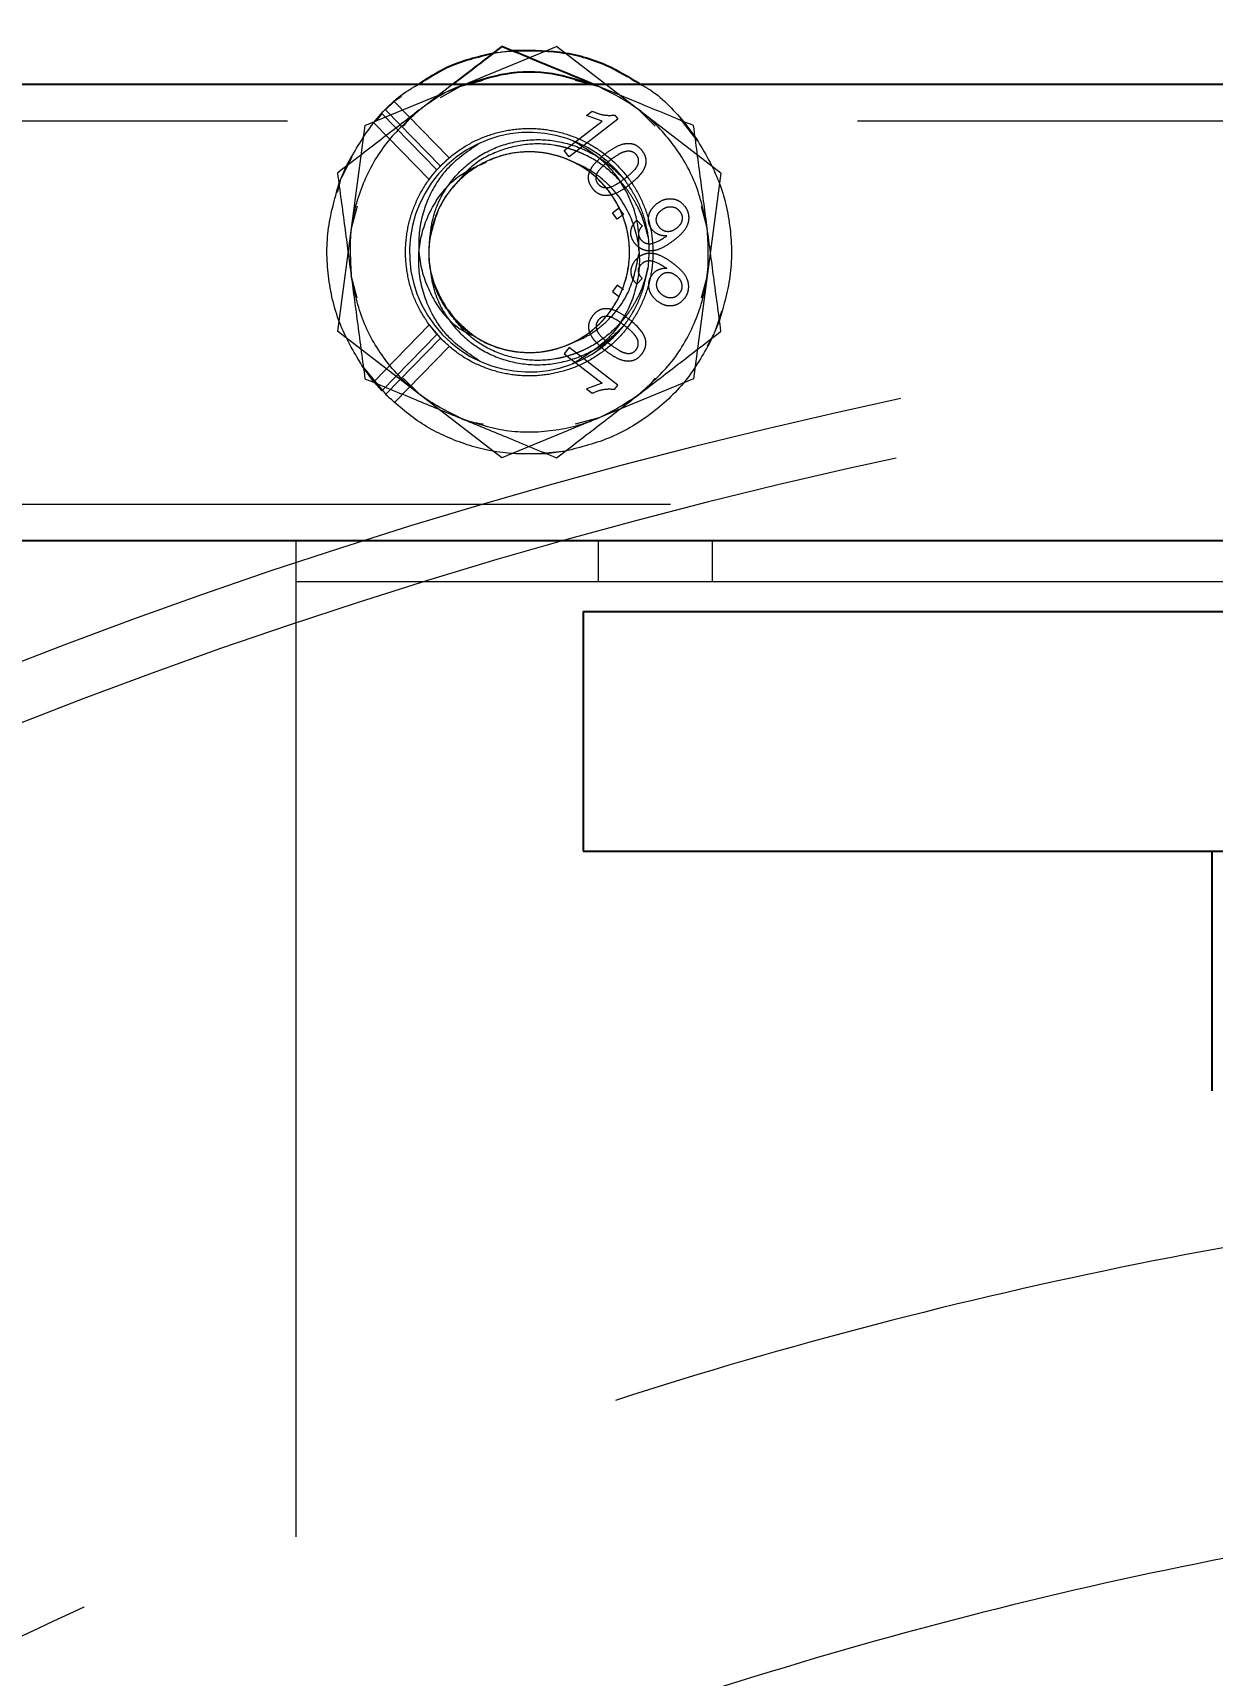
# Model space of a CAD drawing. Header units: millimetres. Extents: x 1293 to 41893, y 1011 to 26911.
# Drawn here: x 11359.4 to 11425.1, y 6997 to 7088.4 of the extents above; entities that cross this region are included whole.
import ezdxf

# ---------------------------------------------------------------- set-up
doc = ezdxf.new("R2010")
doc.units = ezdxf.units.MM
doc.header["$LTSCALE"] = 50
doc.linetypes.add('HIDDEN', pattern=[1.905, 1.27, -0.635])
doc.layers.add('CAPA_1', color=7, linetype='Continuous')
doc.layers.add('MAQUINAS', color=11, linetype='Continuous')
doc.styles.add('SLDTEXTSTYLE0', font='TXT', dxfattribs={"width": 0.75})
doc.dimstyles.new('SLDDIMSTYLE0', dxfattribs={"dimtxt": 100, "dimasz": 100, "dimexe": 0, "dimexo": 0.0625, "dimgap": 25, "dimtad": 2, "dimdec": 0, "dimlfac": 1.5, "dimrnd": 1e-09, "dimzin": 12, "dimdsep": 46, "dimtxsty": 'SLDTEXTSTYLE0', "dimsah": 1, "dimcen": 0.09, "dimadec": 0, "dimazin": 3, "dimtfac": 1, "dimtdec": 0, "dimtofl": 0, "dimtmove": 0, "dimatfit": 3, "dimfxl": 1, "dimfrac": 2, "dimtolj": 1, "dimtzin": 12, "dimarcsym": 0})

# ---------------------------------------------------------------- blocks, each defined once
blk = doc.blocks.new('_D_15')
at = {"layer": 'CAPA_1', "transparency": 16777216}
for p, q in [((6530.125, 8742.377), (6530.125, 9415.646)), ((16745.162, 6492.001), (16745.162, 9415.646)), ((6530.125, 9365.646), (16745.162, 9365.646))]:
    blk.add_line(p, q, dxfattribs=at)
for points in [[(6530.125, 9365.646), (6630.125, 9350.262), (6630.125, 9381.031)], [(16745.162, 9365.646), (16645.162, 9381.031), (16645.162, 9350.262)]]:
    blk.add_solid(points, dxfattribs=at)
at = {"layer": 'CAPA_1', "transparency": 16777216, "insert": (11452.921, 9494.553), "char_height": 100, "attachment_point": 1, "style": 'SLDTEXTSTYLE0'}
blk.add_mtext('15323', dxfattribs=at)

msp = doc.modelspace()

# ---------------------------------------------------------------- linework, layer by layer
at = {"color": 7, "linetype": 'Continuous', "lineweight": 25}
for p, q in [((10357.5921497, 7085.5262403), (13080.519483, 7085.5262403)), ((10380.9601497, 7060.1262403), (13055.031483, 7060.1262403))]:
    msp.add_line(p, q, dxfattribs=at)
at = {"color": 1, "linetype": 'HIDDEN', "lineweight": 18}
for p, q in [((10357.5921497, 7083.4942403), (13078.399483, 7083.4942403)), ((10378.9281497, 7062.1582403), (13059.183483, 7062.1582403)), ((11374.082483, 6718.9262403), (11374.082483, 7060.1262403)), ((11390.907483, 7060.1262403), (11390.907483, 7057.8489069)), ((11397.257483, 7057.8489069), (11397.257483, 7060.1262403)), ((11374.082483, 7057.8489069), (11707.4158163, 7057.8489069))]:
    msp.add_line(p, q, dxfattribs=at)
for radius in [316.8416667, 313.6666667]:
    msp.add_arc((11473.6721537, 6758.1188715), radius, 84.783170205, 180, dxfattribs=at)
at = {"layer": 'MAQUINAS', "linetype": 'HIDDEN', "lineweight": 18}
for p, q in [((11377.9100767, 7083.2202773), (11388.5848626, 7087.6228082)), ((11385.0560018, 7087.2537224), (11386.0948628, 7087.3921073)), ((11386.6355943, 7087.3740415), (11385.5128245, 7087.314575)), ((11397.7349592, 7080.5794379), (11388.5848626, 7087.6228082)), ((11385.2911743, 7087.2850493), (11384.5555258, 7087.0998635)), ((11382.8118164, 7085.5262403), (11380.9604357, 7084.101123)), ((11383.2474697, 7085.4215427), (11384.4941222, 7085.7535401)), ((11389.6262244, 7085.7535401), (11390.8862419, 7085.4138537)), ((11390.8728769, 7085.4215427), (11390.4797369, 7085.5262403)), ((11390.8728769, 7085.4215427), (11390.6190176, 7085.5262403)), ((11379.9402317, 7084.8483422), (11379.5464017, 7084.5587791)), ((11383.2474697, 7085.4215427), (11382.1029432, 7084.7630813)), ((11378.8618327, 7083.8905154), (11378.5466577, 7083.4828181)), ((11381.9189397, 7080.7588164), (11378.8618327, 7083.8905154)), ((11379.0576644, 7084.0934968), (11379.5464017, 7084.5587791)), ((11382.1110155, 7080.9656453), (11379.0576644, 7084.0934968)), ((11379.5464017, 7084.5587791), (11382.6035087, 7081.4270801)), ((11390.2462526, 7083.7819405), (11390.5669691, 7084.028815)), ((11391.1283658, 7083.4636933), (11390.2462526, 7083.7819405)), ((11391.8228015, 7083.8008667), (11391.9951952, 7083.5769087)), ((11393.1599109, 7084.101123), (11394.0707553, 7083.187489)), ((11377.9100767, 7083.2202773), (11376.3853874, 7071.774376)), ((11381.4924009, 7080.229818), (11378.413261, 7083.3840875)), ((11389.0138108, 7081.8359953), (11391.1283658, 7083.4636933)), ((11391.9951952, 7083.5769087), (11389.2816069, 7081.4880993)), ((11396.4075125, 7082.400596), (11395.4736515, 7083.6157442)), ((11395.6508911, 7083.4509781), (11396.2901665, 7082.6204906)), ((11376.465284, 7079.9796512), (11376.8648696, 7080.9485237)), ((11377.1767349, 7081.4622403), (11376.6108627, 7080.3326349)), ((11382.1110155, 7080.9656453), (11382.6035087, 7081.4270801)), ((11382.6035087, 7081.4270801), (11382.7159914, 7081.5053336)), ((11384.9248239, 7081.3216555), (11385.0525528, 7081.3876672)), ((11389.2816069, 7081.4880993), (11389.0138108, 7081.8359953)), ((11391.2785553, 7081.3170203), (11391.1266651, 7081.4597177)), ((11376.5351924, 7080.1491578), (11376.3567301, 7079.5061077)), ((11397.7349592, 7080.5794379), (11396.2102699, 7069.1335366)), ((11377.4835401, 7078.7429581), (11377.147732, 7077.4973266)), ((11391.6917715, 7078.3570359), (11392.0396675, 7078.624832)), ((11391.9595676, 7078.00914), (11391.6917715, 7078.3570359)), ((11392.3074635, 7078.276936), (11391.9595676, 7078.00914)), ((11392.0396675, 7078.624832), (11392.3074635, 7078.276936)), ((11396.6368065, 7078.7429581), (11396.9726381, 7077.4819077)), ((11393.0490436, 7077.961319), (11393.3516293, 7077.6402027)), ((11394.6611216, 7077.0388996), (11394.726184, 7077.091579)), ((11377.4835401, 7073.6108558), (11377.1477085, 7074.8719062)), ((11393.0490436, 7074.3924949), (11393.3516293, 7074.7136112)), ((11393.4985957, 7074.5717367), (11393.6619677, 7075.2772777)), ((11394.6611216, 7075.3149143), (11394.726184, 7075.2622349)), ((11396.9726146, 7074.8564872), (11396.6368065, 7073.6108558)), ((11391.9595676, 7074.3446739), (11391.6917715, 7073.996778)), ((11391.6917715, 7073.996778), (11392.0396675, 7073.7289819)), ((11392.3074635, 7074.0768778), (11391.9595676, 7074.3446739)), ((11382.5406989, 7072.961592), (11382.8579938, 7072.5190956)), ((11397.4239436, 7071.8137698), (11397.7752481, 7072.8984468)), ((11381.4924009, 7072.1239959), (11378.413261, 7068.9697264)), ((11382.2139807, 7071.3004024), (11381.4693372, 7072.1630695)), ((11381.4924009, 7072.1239959), (11381.9189397, 7071.5949975)), ((11397.6550627, 7072.3741627), (11397.255477, 7071.4052902)), ((11385.535484, 7064.7310057), (11376.3853874, 7071.774376)), ((11381.9189397, 7071.5949975), (11378.8618327, 7068.4632985)), ((11382.1110155, 7071.3881686), (11379.0576644, 7068.260317)), ((11379.5464017, 7067.7950348), (11382.6035087, 7070.9267338)), ((11390.8818319, 7070.7534227), (11391.3275007, 7071.0717542)), ((11392.0783161, 7071.7881501), (11391.1266651, 7070.8940962)), ((11396.9827488, 7070.9673646), (11397.340751, 7071.6120533)), ((11389.2816069, 7070.8657145), (11389.0138108, 7070.5178186)), ((11389.0138108, 7070.5178186), (11391.1283658, 7068.8901206)), ((11391.9951952, 7068.7769052), (11389.2816069, 7070.8657145)), ((11377.8098475, 7069.7714247), (11379.1175385, 7068.2117789)), ((11378.413261, 7068.9697264), (11377.8301801, 7069.7333233)), ((11380.9604357, 7068.2526908), (11380.0495913, 7069.1663249)), ((11396.2102699, 7069.1335366), (11385.535484, 7064.7310057)), ((11378.8618327, 7068.4632985), (11378.413261, 7068.9697264)), ((11391.1283658, 7068.8901206), (11390.2462526, 7068.5718734)), ((11390.2462526, 7068.5718734), (11390.5669691, 7068.3249989)), ((11391.8228015, 7068.5529472), (11391.9951952, 7068.7769052)), ((11390.8728769, 7066.9322711), (11389.6262244, 7066.6002738)), ((11387.5861555, 7064.9721302), (11389.1281974, 7065.1197214)), ((11389.0643448, 7065.1000915), (11388.0254839, 7064.9617065))]:
    msp.add_line(p, q, dxfattribs=at)
at = {"layer": 'MAQUINAS', "linetype": 'Continuous', "lineweight": 25}
for p, q in [((11390.0601601, 7056.1769069), (11431.7476839, 7056.1769069)), ((11390.0601601, 7056.1769069), (11390.0601601, 7042.8435736)), ((11390.0601601, 7042.8435736), (11431.7476839, 7042.8435736)), ((11425.0601601, 7042.8435736), (11425.0601601, 7029.5102403))]:
    msp.add_line(p, q, dxfattribs=at)
at = {"layer": 'MAQUINAS', "linetype": 'HIDDEN', "lineweight": 18}
msp.add_arc((11387.0601733, 7076.1769069), 6.6666667, 37.587605897, 307.587605897, dxfattribs=at)
at = {"layer": 'MAQUINAS', "linetype": 'Continuous', "lineweight": 25}
for points, knots in [([(11385.535484, 7087.6228082), (11384.7389274, 7087.0096515), (11383.8419804, 7086.3192184), (11382.9155112, 7085.6060602), (11382.8118164, 7085.5262403)], [0, 0, 0, 0, 0.8880753489, 1, 1, 1, 1]), ([(11390.6190176, 7085.5262403), (11389.8593025, 7085.8395645), (11388.1363588, 7086.5501467), (11386.468126, 7087.2381649), (11385.535484, 7087.6228082)], [0, 0, 0, 0, 0.440940139, 1, 1, 1, 1]), ([(11386.0948628, 7087.3921073), (11386.9898659, 7087.4040996), (11388.7798721, 7087.4280842), (11391.2480333, 7086.7574754), (11392.6247113, 7085.9064889), (11393.239856, 7085.5262403)], [0, 0, 0, 0, 0.3561543479, 0.7123086959, 1, 1, 1, 1]), ([(11380.9153695, 7085.5262403), (11381.4301185, 7085.8668424), (11382.69461, 7086.7035385), (11384.1770395, 7087.0489318), (11385.0560018, 7087.2537224)], [0, 0, 0, 0, 0.40707988829, 1, 1, 1, 1]), ([(11390.4797369, 7085.5262403), (11389.7777428, 7085.7494325), (11388.2441529, 7086.2370224), (11385.8590029, 7086.2348652), (11384.3395478, 7085.7472222), (11383.6509864, 7085.5262403)], [0, 0, 0, 0, 0.3158247662, 0.6899568984, 1, 1, 1, 1])]:
    msp.add_open_spline(points, degree=3, knots=knots, dxfattribs=at)
at = {"layer": 'MAQUINAS', "linetype": 'HIDDEN', "lineweight": 18}
for points, knots in [([(11376.8648696, 7080.9485237), (11377.3047097, 7081.7254406), (11378.18439, 7083.2792745), (11379.6482001, 7084.8124545), (11380.6712363, 7085.3887221), (11380.9153695, 7085.5262403)], [0, 0, 0, 0, 0.4322581933, 0.8645163866, 1, 1, 1, 1]), ([(11383.6509864, 7085.5262403), (11383.5059704, 7085.4900674), (11382.5143955, 7085.2427287), (11381.6761173, 7084.6268935), (11380.9604357, 7084.101123)], [0, 0, 0, 0, 0.1462481413, 1, 1, 1, 1]), ([(11393.239856, 7085.5262403), (11393.3915479, 7085.4450515), (11394.3323619, 7084.9415071), (11395.049435, 7084.1308931), (11395.6508911, 7083.4509781)], [0, 0, 0, 0, 0.1612346672, 1, 1, 1, 1]), ([(11396.2102699, 7083.2202773), (11395.2773599, 7083.6050311), (11393.526307, 7084.3272062), (11391.7178436, 7085.0730587), (11390.8728769, 7085.4215427)], [0, 0, 0, 0, 0.5327709195, 1, 1, 1, 1]), ([(11380.9604357, 7084.101123), (11380.2361564, 7083.5436024), (11378.6859974, 7082.3503535), (11377.185049, 7081.1949847), (11376.3853874, 7080.5794379)], [0, 0, 0, 0, 0.4672290805, 1, 1, 1, 1]), ([(11381.0725673, 7084.1702923), (11381.043086, 7084.153691), (11380.6296072, 7083.9208562), (11380.3288782, 7083.5406169), (11380.0495913, 7083.187489)], [0, 0, 0, 0, 0.0713006586, 1, 1, 1, 1]), ([(11390.5669691, 7084.028815), (11390.7678488, 7083.9422677), (11391.1689137, 7083.7694725), (11391.6050906, 7083.790414), (11391.8228015, 7083.8008667)], [0, 0, 0, 0, 0.5008657323, 1, 1, 1, 1]), ([(11396.9726146, 7077.4973266), (11396.8519272, 7078.4033312), (11396.5936228, 7080.3424327), (11396.3435183, 7082.2199765), (11396.2102699, 7083.2202773)], [0, 0, 0, 0, 0.4672290805, 1, 1, 1, 1]), ([(11384.3392991, 7082.2630624), (11383.7009362, 7081.8368141), (11382.6355649, 7081.1254432), (11381.5041168, 7079.4869595), (11380.8706237, 7077.6576487), (11380.877065, 7075.5031284), (11381.6525923, 7073.5096224), (11382.7633689, 7072.0707967), (11383.711067, 7071.640792), (11384.006737, 7071.5066359)], [0, 0, 0, 0, 0.1725440937, 0.2879608935, 0.4454263752, 0.6059003855, 0.7652904456, 0.9267735541, 1, 1, 1, 1]), ([(11381.5241185, 7076.9081117), (11381.5671735, 7077.2997984), (11381.6522264, 7078.0735573), (11382.1639799, 7079.3899002), (11383.1073147, 7080.7060144), (11384.567951, 7081.790807), (11386.2351913, 7082.389157), (11388.0012571, 7082.5068803), (11389.7294784, 7082.1199957), (11391.2314017, 7081.3485733), (11391.9967898, 7080.5875973), (11392.342984, 7080.2433987)], [0, 0, 0, 0, 0.0816770766, 0.1613492895, 0.2910353615, 0.4131480043, 0.5342211749, 0.6547649167, 0.7763458983, 0.8988385446, 1, 1, 1, 1]), ([(11393.6694391, 7077.0498619), (11393.5926135, 7077.3611997), (11393.4389505, 7077.983923), (11393.0748947, 7078.7798993), (11392.6523642, 7079.4803716), (11392.1608571, 7080.1154707), (11391.3753166, 7080.8876053), (11390.5572994, 7081.4211692), (11389.8329379, 7081.7446944), (11389.4297736, 7081.8949451), (11388.9879966, 7082.0250787), (11388.1317054, 7082.2033719), (11386.8382292, 7082.2406008), (11385.2032348, 7081.8083426), (11383.8832648, 7081.0768569), (11383.3125663, 7080.3693736), (11383.1007707, 7080.106815)], [0, 0, 0, 0, 0.0699531627, 0.139917027, 0.1901923282, 0.2485506831, 0.3148790005, 0.4302457242, 0.4592125654, 0.4882047907, 0.5242043668, 0.5597296062, 0.6792716687, 0.802424175, 0.9266763842, 1, 1, 1, 1]), ([(11393.1640125, 7076.2660609), (11393.1697137, 7076.6863022), (11393.1855113, 7077.8507629), (11392.580443, 7079.5254745), (11391.3368074, 7081.2710169), (11390.1480945, 7081.9835545), (11389.4569881, 7082.3978171)], [0, 0, 0, 0, 0.1655470056, 0.4587197365, 0.6853047724, 1, 1, 1, 1]), ([(11391.2894093, 7081.6485375), (11391.4460742, 7081.7625139), (11391.7590176, 7081.9901856), (11392.2103752, 7082.1966551), (11392.5978945, 7082.2485662), (11392.8880681, 7082.1992668), (11393.1431289, 7082.0574458), (11393.2704512, 7081.9108164), (11393.3341756, 7081.837429)], [0, 0, 0, 0, 0.2504817087, 0.5003455958, 0.6317049057, 0.7502211388, 0.8749866995, 1, 1, 1, 1]), ([(11384.3392991, 7070.0907515), (11383.7009232, 7070.5170192), (11382.6355303, 7071.2284223), (11381.5042164, 7072.8667059), (11380.8700824, 7074.6969728), (11380.8791038, 7076.847644), (11381.6450083, 7078.8555054), (11382.9512672, 7080.4528499), (11384.1453153, 7080.9654892), (11384.6790516, 7081.1946376)], [0, 0, 0, 0, 0.163192842, 0.2723544782, 0.4212859131, 0.5730628255, 0.7238145338, 0.8765458549, 1, 1, 1, 1]), ([(11382.6351841, 7072.7707312), (11382.7993176, 7072.5744897), (11383.2093858, 7072.0842037), (11383.8068163, 7071.6168409), (11384.3536045, 7071.2873912), (11384.7381942, 7071.0908907), (11385.2269782, 7070.8917502), (11385.596024, 7070.7841379), (11385.7984563, 7070.7371797), (11385.7987812, 7070.7371043), (11385.7992641, 7070.7369923), (11385.8001389, 7070.7367896), (11385.8017406, 7070.7364188), (11385.8047272, 7070.7357285), (11385.8104637, 7070.7344068), (11385.821994, 7070.7317665), (11385.8466916, 7070.7261817), (11385.9039274, 7070.7135943), (11386.0803718, 7070.6773596), (11386.6818798, 7070.5812466), (11387.3641684, 7070.5783787), (11388.0264081, 7070.6735507), (11388.4065527, 7070.7517939), (11388.8324006, 7070.8742415), (11389.2086742, 7071.0183283), (11389.4370738, 7071.1231004), (11389.6658282, 7071.2351829), (11389.9565498, 7071.394618), (11390.3559131, 7071.6605646), (11390.7310254, 7071.9597847), (11391.0607096, 7072.2726235), (11391.3818024, 7072.6295658), (11391.7102912, 7073.0647019), (11391.9630042, 7073.4897423), (11392.1029189, 7073.7766365), (11392.2086531, 7074.008212), (11392.3323605, 7074.315891), (11392.472551, 7074.7749503), (11392.5728591, 7075.2443793), (11392.6359687, 7075.7480837), (11392.6517312, 7076.2510531), (11392.6234622, 7076.715974), (11392.5692832, 7077.1137967), (11392.5110182, 7077.3990439), (11392.4685325, 7077.5677738), (11392.4123428, 7077.7787831), (11392.3141494, 7078.0886379), (11392.1407679, 7078.507395), (11391.9587964, 7078.8664312), (11391.7789349, 7079.1687961), (11391.4899725, 7079.5957279), (11391.0306938, 7080.1387948), (11390.3645175, 7080.7059414), (11389.7045113, 7081.1116842), (11389.0893066, 7081.3915471), (11388.5035215, 7081.5833331), (11387.9127591, 7081.7059428), (11387.3118106, 7081.7660718), (11386.274716, 7081.7587078), (11384.7953405, 7081.4040818), (11383.1776499, 7080.3348485), (11381.9659922, 7078.7855162), (11381.67141, 7077.533914), (11381.5241185, 7076.9081117)], [0, 0, 0, 0, 0.0250183493, 0.0625054019, 0.0734573396, 0.0875361759, 0.1047408778, 0.1250701816, 0.1250803606, 0.1250883981, 0.1251028376, 0.1251288994, 0.1251763215, 0.1252638198, 0.1254290467, 0.1257527294, 0.1264220438, 0.1279084112, 0.1314910536, 0.1440579528, 0.1875385457, 0.1974735867, 0.2095663997, 0.2255093098, 0.2408045578, 0.2489692464, 0.2501056215, 0.2657484547, 0.28139119, 0.2970338275, 0.3126763675, 0.3258384212, 0.3440073866, 0.3659743296, 0.3741241338, 0.3752533993, 0.3909020103, 0.4065504224, 0.4221986368, 0.4378466544, 0.4561989423, 0.4713844339, 0.4834019831, 0.4954853168, 0.4998684364, 0.5004379051, 0.516867392, 0.5316457011, 0.5447725296, 0.5562476091, 0.566070705, 0.5952358208, 0.6255591057, 0.6513477974, 0.6708426556, 0.6916214994, 0.7115649535, 0.7298045647, 0.7506541572, 0.8129902501, 0.8753265879, 0.937663171, 1, 1, 1, 1]), ([(11389.3392326, 7081.2747939), (11389.6922524, 7081.1266696), (11390.398274, 7080.8304285), (11391.6106427, 7079.9038542), (11392.7247656, 7078.3882355), (11393.2317497, 7076.4860901), (11393.1723956, 7074.5538148), (11392.5878884, 7072.8285606), (11391.3343706, 7071.0827246), (11390.1471986, 7070.3702328), (11389.4569881, 7069.9559968)], [0, 0, 0, 0, 0.079497361, 0.158990701, 0.3151348709, 0.4619446365, 0.5603215006, 0.7147960453, 0.8341851173, 1, 1, 1, 1]), ([(11390.3807122, 7080.5292055), (11390.4253178, 7080.6431323), (11390.5145939, 7080.8711521), (11390.8198946, 7081.2583351), (11391.1016114, 7081.4924632), (11391.2894093, 7081.6485375)], [0, 0, 0, 0, 0.249753552, 0.499871473, 1, 1, 1, 1]), ([(11390.898904, 7079.9628565), (11390.8619333, 7080.0226013), (11390.7879715, 7080.1421239), (11390.7807377, 7080.3565989), (11390.8285737, 7080.5617749), (11391.0647182, 7080.9114773), (11391.3389484, 7081.1281622), (11391.5582925, 7081.3014784)], [0, 0, 0, 0, 0.1246963828, 0.2494616582, 0.3744323466, 0.4996371137, 1, 1, 1, 1]), ([(11391.5582925, 7081.3014784), (11391.7110317, 7081.4126885), (11391.9401272, 7081.5794939), (11392.2758082, 7081.7603706), (11392.4616142, 7081.7988445), (11392.5543949, 7081.8180562)], [0, 0, 0, 0, 0.50037231189, 0.75051514073, 1, 1, 1, 1]), ([(11393.0181402, 7081.6002177), (11393.0556497, 7081.5406584), (11393.1306669, 7081.4215426), (11393.141939, 7081.2062647), (11393.0903527, 7081.0013955), (11392.8580511, 7080.648679), (11392.5822723, 7080.431505), (11392.3616807, 7080.2577906)], [0, 0, 0, 0, 0.1247447425, 0.2494837578, 0.3744708184, 0.4996480989, 1, 1, 1, 1]), ([(11392.5543949, 7081.8180562), (11392.5988917, 7081.8164463), (11392.6878566, 7081.8132276), (11392.815871, 7081.7718283), (11392.9309156, 7081.701425), (11392.9890618, 7081.6339575), (11393.0181402, 7081.6002177)], [0, 0, 0, 0, 0.2501584562, 0.5001555724, 0.7500324303, 1, 1, 1, 1]), ([(11393.3341756, 7081.837429), (11393.3883833, 7081.7567672), (11393.4967544, 7081.5955097), (11393.5705642, 7081.3088636), (11393.5468508, 7081.0141647), (11393.2993204, 7080.4824365), (11392.9263968, 7080.1637353), (11392.6283896, 7079.9090578)], [0, 0, 0, 0, 0.12537334802, 0.25064373861, 0.37569751501, 0.50111317472, 1, 1, 1, 1]), ([(11376.3853874, 7080.5794379), (11376.5186358, 7079.5791371), (11376.7687402, 7077.7015933), (11377.0270447, 7075.7624918), (11377.147732, 7074.8564872)], [0, 0, 0, 0, 0.5327709195, 1, 1, 1, 1]), ([(11390.5857977, 7079.7218401), (11390.5068158, 7079.8438028), (11390.3881917, 7080.0269805), (11390.3567757, 7080.2795923), (11390.3606237, 7080.4232119), (11390.3740161, 7080.4938747), (11390.3807122, 7080.5292055)], [0, 0, 0, 0, 0.4987953461, 0.7491482596, 0.8745764119, 1, 1, 1, 1]), ([(11392.3616807, 7080.2577906), (11392.1380365, 7080.0898913), (11391.8584362, 7079.8799833), (11391.4598956, 7079.7426537), (11391.2492621, 7079.7473587), (11391.0443838, 7079.810751), (11390.9473833, 7079.9121693), (11390.898904, 7079.9628565)], [0, 0, 0, 0, 0.5004095025, 0.6256126137, 0.7505796735, 0.875343692, 1, 1, 1, 1]), ([(11392.6283896, 7079.9090578), (11392.471922, 7079.7950803), (11392.1593642, 7079.5674001), (11391.7119864, 7079.3640692), (11391.3257904, 7079.3102948), (11391.0347883, 7079.3567122), (11390.7763621, 7079.5017297), (11390.6493593, 7079.6484236), (11390.5857977, 7079.7218401)], [0, 0, 0, 0, 0.2504758129, 0.5003473544, 0.6257683408, 0.7501761831, 0.8749696966, 1, 1, 1, 1]), ([(11394.1741257, 7078.8827647), (11394.2953233, 7078.9635006), (11394.4779202, 7079.0851377), (11394.7618817, 7079.1524718), (11394.9807969, 7079.1586482), (11395.1942561, 7079.1195424), (11395.4656548, 7079.0105365), (11395.6151311, 7078.8510362), (11395.71505, 7078.7444167)], [0, 0, 0, 0, 0.24986885846, 0.37645352866, 0.50034766571, 0.62723863661, 0.7508240847, 1, 1, 1, 1]), ([(11393.893498, 7077.4400821), (11393.85464, 7077.496743), (11393.7769502, 7077.6100264), (11393.7118628, 7077.8064107), (11393.6906009, 7078.0118933), (11393.7145578, 7078.216928), (11393.7788077, 7078.4141052), (11393.91466, 7078.6547869), (11394.070548, 7078.7917568), (11394.1741257, 7078.8827647)], [0, 0, 0, 0, 0.1250740585, 0.2500636243, 0.3732612247, 0.5001992382, 0.6242961009, 0.7503685137, 1, 1, 1, 1]), ([(11394.2881984, 7077.575099), (11394.2386544, 7077.6507777), (11394.1644236, 7077.7641652), (11394.1317027, 7077.9424987), (11394.1377952, 7078.0772984), (11394.1729675, 7078.208127), (11394.2547732, 7078.3696515), (11394.3561217, 7078.4603788), (11394.4234398, 7078.5206421)], [0, 0, 0, 0, 0.2495205461, 0.3738507837, 0.4998887841, 0.6240955932, 0.7503154422, 1, 1, 1, 1]), ([(11394.4234398, 7078.5206421), (11394.5031897, 7078.5739978), (11394.6624796, 7078.6805687), (11394.9077908, 7078.7180132), (11395.0967012, 7078.6918906), (11395.2776533, 7078.6238009), (11395.3764495, 7078.5199987), (11395.4429499, 7078.4501287)], [0, 0, 0, 0, 0.2502503989, 0.4998417518, 0.6295762977, 0.7506653539, 1, 1, 1, 1]), ([(11395.71505, 7078.7444167), (11395.7674678, 7078.6654813), (11395.8722877, 7078.5076343), (11395.941743, 7078.2287519), (11395.9429947, 7077.9436709), (11395.8393185, 7077.5772177), (11395.5520796, 7077.1888917), (11395.258904, 7076.9528217), (11395.1119385, 7076.8344826)], [0, 0, 0, 0, 0.1250635897, 0.2500895576, 0.3751100052, 0.5001693996, 0.7494409524, 1, 1, 1, 1]), ([(11395.4429499, 7078.4501287), (11395.4919278, 7078.3719861), (11395.5651218, 7078.2552074), (11395.584806, 7078.0714325), (11395.5674095, 7077.9353892), (11395.5215226, 7077.804918), (11395.4269612, 7077.6471879), (11395.3223947, 7077.5569761), (11395.2529202, 7077.497039)], [0, 0, 0, 0, 0.2490168506, 0.3721383925, 0.4993654558, 0.6235619335, 0.7498926933, 1, 1, 1, 1]), ([(11392.9302686, 7076.6761198), (11392.8642858, 7076.7764766), (11392.7650663, 7076.9273849), (11392.7143825, 7077.1628949), (11392.7140372, 7077.4014878), (11392.809342, 7077.6943131), (11392.969059, 7077.8722234), (11393.0490436, 7077.961319)], [0, 0, 0, 0, 0.2498594906, 0.3757183909, 0.500481002, 0.7498462328, 1, 1, 1, 1]), ([(11393.3516293, 7077.6402027), (11393.3025256, 7077.5818399), (11393.2138442, 7077.4764364), (11393.1476316, 7077.3138052), (11393.1393462, 7077.1827233), (11393.1584729, 7077.0805284), (11393.1970028, 7076.9835163), (11393.2371239, 7076.9273028), (11393.2571831, 7076.8991979)], [0, 0, 0, 0, 0.2764767993, 0.4993179598, 0.6237184282, 0.7494961879, 0.8747561628, 1, 1, 1, 1]), ([(11394.726184, 7077.091579), (11394.6476847, 7077.0885179), (11394.4901928, 7077.0823766), (11394.261902, 7077.1505329), (11394.0508746, 7077.2628683), (11393.9458786, 7077.381099), (11393.893498, 7077.4400821)], [0, 0, 0, 0, 0.2489431768, 0.4994502947, 0.7502849385, 1, 1, 1, 1]), ([(11395.2529202, 7077.497039), (11395.1771695, 7077.4458975), (11395.0625563, 7077.3685188), (11394.8857158, 7077.3201143), (11394.7479982, 7077.3135439), (11394.6141667, 7077.3373017), (11394.4440828, 7077.4072088), (11394.3506761, 7077.5078094), (11394.2881984, 7077.575099)], [0, 0, 0, 0, 0.2499764907, 0.3782221672, 0.5003423322, 0.6274524307, 0.7508110927, 1, 1, 1, 1]), ([(11397.7349592, 7071.774376), (11397.6017109, 7072.7746767), (11397.3516064, 7074.6522206), (11397.0933019, 7076.591322), (11396.9726146, 7077.4973266)], [0, 0, 0, 0, 0.5327709195, 1, 1, 1, 1]), ([(11395.1119385, 7076.8344826), (11394.9455793, 7076.7131442), (11394.6134263, 7076.4708797), (11394.1293019, 7076.2635778), (11393.7150453, 7076.2302963), (11393.4099558, 7076.2949343), (11393.1351317, 7076.4433582), (11392.9985754, 7076.5985109), (11392.9302686, 7076.6761198)], [0, 0, 0, 0, 0.25048494292, 0.50011851407, 0.62789918517, 0.75009236964, 0.87499367523, 1, 1, 1, 1]), ([(11393.2571831, 7076.8991979), (11393.3013933, 7076.8499506), (11393.3897765, 7076.751497), (11393.5705865, 7076.6629115), (11393.7689822, 7076.6322192), (11394.1581536, 7076.719301), (11394.4376671, 7076.8969109), (11394.6611216, 7077.0388996)], [0, 0, 0, 0, 0.1252073258, 0.2503100191, 0.3753386279, 0.5006201474, 1, 1, 1, 1]), ([(11381.5241185, 7075.4457022), (11381.5671738, 7075.0540139), (11381.6522273, 7074.2802532), (11382.1639821, 7072.9639095), (11383.1073176, 7071.6477967), (11384.5679538, 7070.5630054), (11386.2351938, 7069.9646565), (11388.0012589, 7069.8469338), (11389.7294795, 7070.2338186), (11391.2314022, 7071.005241), (11391.9967899, 7071.7662167), (11392.342984, 7072.1104152)], [0, 0, 0, 0, 0.0816774123, 0.1613496543, 0.2910356176, 0.4131482179, 0.5342213435, 0.6547650432, 0.7763459841, 0.8988385876, 1, 1, 1, 1]), ([(11389.3392326, 7071.07902), (11389.6925374, 7071.2271232), (11390.399129, 7071.5233221), (11391.6058493, 7072.4503145), (11392.7579928, 7073.957741), (11393.0318872, 7075.3946128), (11393.1640125, 7076.087753)], [0, 0, 0, 0, 0.1725736883, 0.3451386477, 0.6840980163, 1, 1, 1, 1]), ([(11392.9302686, 7075.677694), (11392.8642891, 7075.5773368), (11392.7650115, 7075.426332), (11392.7143564, 7075.1908033), (11392.7140813, 7074.9522163), (11392.8093395, 7074.6595004), (11392.9690582, 7074.4815903), (11393.0490436, 7074.3924949)], [0, 0, 0, 0, 0.2498591948, 0.3759561592, 0.5004815934, 0.749846529, 1, 1, 1, 1]), ([(11395.1119385, 7075.5193312), (11394.945579, 7075.6406695), (11394.6134254, 7075.8829335), (11394.1291961, 7076.0902847), (11393.714921, 7076.1235113), (11393.4098531, 7076.0588231), (11393.1351314, 7075.9104558), (11392.9985753, 7075.755303), (11392.9302686, 7075.677694)], [0, 0, 0, 0, 0.2504849259, 0.5001184801, 0.6280398823, 0.7500923866, 0.8749936837, 1, 1, 1, 1]), ([(11393.3516293, 7074.7136112), (11393.3024725, 7074.7720049), (11393.2137808, 7074.8773624), (11393.1474482, 7075.0402857), (11393.1396451, 7075.1709913), (11393.1632745, 7075.3082721), (11393.219664, 7075.3961475), (11393.2571831, 7075.454616)], [0, 0, 0, 0, 0.2770742738, 0.4999140274, 0.6248342849, 0.7503808481, 1, 1, 1, 1]), ([(11393.2571831, 7075.454616), (11393.3013933, 7075.5038633), (11393.3897765, 7075.6023169), (11393.5705865, 7075.6909024), (11393.7689822, 7075.7215946), (11394.1581536, 7075.6345129), (11394.4376671, 7075.456903), (11394.6611216, 7075.3149143)], [0, 0, 0, 0, 0.1252073258, 0.2503100191, 0.3753386279, 0.5006201474, 1, 1, 1, 1]), ([(11395.71505, 7073.6093972), (11395.7674678, 7073.6883325), (11395.8722877, 7073.8461795), (11395.941743, 7074.125062), (11395.9429947, 7074.4101429), (11395.8393185, 7074.7765962), (11395.5520796, 7075.1649222), (11395.258904, 7075.4009922), (11395.1119385, 7075.5193312)], [0, 0, 0, 0, 0.1250635897, 0.25008955759, 0.37511000523, 0.50016939956, 0.74944095238, 1, 1, 1, 1]), ([(11377.147732, 7074.8564872), (11377.2684194, 7073.9504826), (11377.5267239, 7072.0113812), (11377.7768283, 7070.1338374), (11377.9100767, 7069.1335366)], [0, 0, 0, 0, 0.4672290805, 1, 1, 1, 1]), ([(11393.6694391, 7075.303952), (11393.5926135, 7074.9926142), (11393.4389505, 7074.3698909), (11393.0748946, 7073.5739145), (11392.6523643, 7072.8734423), (11392.1608571, 7072.2383432), (11391.3753167, 7071.4662087), (11390.5572985, 7070.9326437), (11389.8329386, 7070.6091202), (11389.4297706, 7070.4588656), (11388.9880109, 7070.3287503), (11388.1316011, 7070.1503316), (11386.839734, 7070.1148076), (11385.1976138, 7070.5395156), (11383.6943008, 7071.4157547), (11382.9883344, 7072.3189299), (11382.6351841, 7072.7707312)], [0, 0, 0, 0, 0.0665557442, 0.1331216702, 0.1809552484, 0.2364793104, 0.2995862573, 0.4093499599, 0.4369099672, 0.4644941257, 0.4987453087, 0.5325451922, 0.6462814496, 0.7634528024, 0.8816704486, 1, 1, 1, 1]), ([(11391.1266651, 7070.8940962), (11391.3602265, 7071.0878094), (11391.661061, 7071.3373182), (11391.9591306, 7071.6539641), (11392.1435731, 7071.8602221), (11392.3556935, 7072.1192681), (11392.6093713, 7072.473438), (11392.9910288, 7073.0896149), (11393.4253843, 7074.0187041), (11393.5880876, 7074.8755368), (11393.6694391, 7075.303952)], [0, 0, 0, 0, 0.1741680577, 0.2243339504, 0.2498477307, 0.3332575432, 0.4166697768, 0.5000844782, 0.7500429764, 1, 1, 1, 1]), ([(11393.893498, 7074.9137318), (11393.8733305, 7074.8859958), (11393.8329938, 7074.8305217), (11393.7673821, 7074.7099762), (11393.7113834, 7074.54761), (11393.6907218, 7074.341709), (11393.7145769, 7074.1366779), (11393.7788661, 7073.939589), (11393.9147454, 7073.6989508), (11394.0705459, 7073.5620584), (11394.1741257, 7073.4710492)], [0, 0, 0, 0, 0.0626107389, 0.1252263593, 0.2501941382, 0.3735862588, 0.5002863049, 0.6245798583, 0.750412027, 1, 1, 1, 1]), ([(11394.726184, 7075.2622349), (11394.6474935, 7075.2652925), (11394.4891984, 7075.2714432), (11394.2606655, 7075.2027067), (11394.0500321, 7075.0901566), (11393.9456226, 7074.9724799), (11393.893498, 7074.9137318)], [0, 0, 0, 0, 0.2495404591, 0.5019797072, 0.7513717736, 1, 1, 1, 1]), ([(11394.2881984, 7074.7787148), (11394.2386542, 7074.7030362), (11394.1644871, 7074.5897464), (11394.1317102, 7074.4114358), (11394.1377622, 7074.2767366), (11394.1729187, 7074.1457904), (11394.2546957, 7073.9842384), (11394.3561237, 7073.8934359), (11394.4234398, 7073.8331718)], [0, 0, 0, 0, 0.24952030926, 0.37352842553, 0.49988836722, 0.62378986304, 0.75031567921, 1, 1, 1, 1]), ([(11395.2529202, 7074.8567749), (11395.1771694, 7074.9079175), (11395.0626492, 7074.9852349), (11394.8858299, 7075.0336755), (11394.7482334, 7075.0402847), (11394.6142926, 7075.0165491), (11394.4441709, 7074.9466963), (11394.3506767, 7074.8460036), (11394.2881984, 7074.7787148)], [0, 0, 0, 0, 0.2499766017, 0.3779151287, 0.5003420213, 0.627106401, 0.7508109821, 1, 1, 1, 1]), ([(11395.4429499, 7073.9036852), (11395.4919307, 7073.9818275), (11395.5650712, 7074.0985133), (11395.5847971, 7074.2822687), (11395.5674634, 7074.4182031), (11395.5215765, 7074.5487812), (11395.4270542, 7074.7065459), (11395.3223946, 7074.7968379), (11395.2529202, 7074.8567749)], [0, 0, 0, 0, 0.249017166, 0.3718446562, 0.4993648037, 0.6232259432, 0.7498923764, 1, 1, 1, 1]), ([(11394.4234398, 7073.8331718), (11394.5031896, 7073.7798156), (11394.6624791, 7073.6732438), (11394.9076804, 7073.6358222), (11395.0965912, 7073.6618903), (11395.2775742, 7073.7299368), (11395.3764486, 7073.833817), (11395.4429499, 7073.9036852)], [0, 0, 0, 0, 0.250250228, 0.4998414106, 0.6292883971, 0.7506655241, 1, 1, 1, 1]), ([(11392.6283896, 7072.444756), (11392.4719217, 7072.558746), (11392.1593634, 7072.7864508), (11391.7116811, 7072.9897675), (11391.3254318, 7073.0437399), (11391.0345117, 7072.9968841), (11390.7763599, 7072.8520986), (11390.6493585, 7072.7053951), (11390.5857977, 7072.6319738)], [0, 0, 0, 0, 0.25047150777, 0.5003387545, 0.62618806136, 0.75018047702, 0.87497184564, 1, 1, 1, 1]), ([(11394.1741257, 7073.4710492), (11394.2953235, 7073.3903148), (11394.478018, 7073.2686151), (11394.7620004, 7073.2013206), (11394.981038, 7073.1951844), (11395.1943835, 7073.2343082), (11395.465745, 7073.3433694), (11395.6151318, 7073.5027767), (11395.71505, 7073.6093972)], [0, 0, 0, 0, 0.2498687718, 0.3766540303, 0.5003478215, 0.6274593765, 0.7508241712, 1, 1, 1, 1]), ([(11390.5857977, 7072.6319738), (11390.5074947, 7072.5100761), (11390.3898902, 7072.3269959), (11390.349217, 7072.0378398), (11390.3702136, 7071.895687), (11390.3807122, 7071.8246084)], [0, 0, 0, 0, 0.4990363131, 0.7495101716, 1, 1, 1, 1]), ([(11390.3807122, 7071.8246084), (11390.4253178, 7071.7106816), (11390.5145939, 7071.4826618), (11390.8198946, 7071.0954788), (11391.1016114, 7070.8613506), (11391.2894093, 7070.7052764)], [0, 0, 0, 0, 0.249753552, 0.499871473, 1, 1, 1, 1]), ([(11390.898904, 7072.3909574), (11390.8619333, 7072.3312126), (11390.7879715, 7072.21169), (11390.7807377, 7071.997215), (11390.8285737, 7071.7920389), (11391.0647182, 7071.4423366), (11391.3389484, 7071.2256517), (11391.5582925, 7071.0523354)], [0, 0, 0, 0, 0.1246963828, 0.2494616582, 0.3744323466, 0.4996371137, 1, 1, 1, 1]), ([(11392.3616807, 7072.0960233), (11392.1380365, 7072.2639226), (11391.8584362, 7072.4738306), (11391.4598956, 7072.6111602), (11391.2492621, 7072.6064552), (11391.0443838, 7072.5430629), (11390.9473833, 7072.4416446), (11390.898904, 7072.3909574)], [0, 0, 0, 0, 0.5004095025, 0.6256126137, 0.7505796735, 0.875343692, 1, 1, 1, 1]), ([(11393.0181402, 7070.7535962), (11393.0556497, 7070.8131555), (11393.1306669, 7070.9322712), (11393.141939, 7071.1475492), (11393.0903527, 7071.3524184), (11392.8580511, 7071.7051349), (11392.5822723, 7071.9223089), (11392.3616807, 7072.0960233)], [0, 0, 0, 0, 0.1247447425, 0.2494837578, 0.3744708184, 0.4996480989, 1, 1, 1, 1]), ([(11393.3341756, 7070.5163849), (11393.3883833, 7070.5970467), (11393.4967544, 7070.7583042), (11393.5705642, 7071.0449502), (11393.5468508, 7071.3396492), (11393.2993204, 7071.8713774), (11392.9263968, 7072.1900785), (11392.6283896, 7072.444756)], [0, 0, 0, 0, 0.125373348, 0.2506437386, 0.375697515, 0.5011131747, 1, 1, 1, 1]), ([(11391.5582925, 7071.0523354), (11391.7110317, 7070.9411254), (11391.9401272, 7070.77432), (11392.2758082, 7070.5934433), (11392.4616142, 7070.5549694), (11392.5543949, 7070.5357577)], [0, 0, 0, 0, 0.5003723119, 0.7505151407, 1, 1, 1, 1]), ([(11393.1599109, 7068.2526908), (11393.8841903, 7068.8102115), (11395.4343492, 7070.0034604), (11396.9352976, 7071.1588291), (11397.7349592, 7071.774376)], [0, 0, 0, 0, 0.4672290805, 1, 1, 1, 1]), ([(11391.2894093, 7070.7052764), (11391.4460746, 7070.5912998), (11391.7590187, 7070.3636278), (11392.2104872, 7070.1571074), (11392.5980303, 7070.1052393), (11392.8881786, 7070.1546112), (11393.1431292, 7070.2963675), (11393.2704513, 7070.4429973), (11393.3341756, 7070.5163849)], [0, 0, 0, 0, 0.2504815493, 0.5003452774, 0.6318664681, 0.7502212978, 0.8749867791, 1, 1, 1, 1]), ([(11392.5543949, 7070.5357577), (11392.5988668, 7070.5373873), (11392.6877819, 7070.5406453), (11392.8161696, 7070.5817496), (11392.9108877, 7070.6413712), (11392.9761319, 7070.7018534), (11393.0041371, 7070.7363482), (11393.0181402, 7070.7535962)], [0, 0, 0, 0, 0.2500549443, 0.4999486155, 0.749722078, 0.8748570557, 1, 1, 1, 1]), ([(11377.9100767, 7069.1335366), (11378.8429868, 7068.7487827), (11380.5940396, 7068.0266076), (11382.402503, 7067.2807551), (11383.2474697, 7066.9322711)], [0, 0, 0, 0, 0.5327709195, 1, 1, 1, 1]), ([(11394.0707553, 7069.1663249), (11393.7914685, 7068.813197), (11393.4907394, 7068.4329577), (11393.0772606, 7068.2001229), (11393.0477793, 7068.1835216)], [0, 0, 0, 0, 0.9286993414, 1, 1, 1, 1]), ([(11388.5848626, 7064.7310057), (11389.3845243, 7065.3465525), (11390.8854727, 7066.5019213), (11392.4356316, 7067.6951702), (11393.1599109, 7068.2526908)], [0, 0, 0, 0, 0.5327709195, 1, 1, 1, 1]), ([(11390.5669691, 7068.3249989), (11390.7678488, 7068.4115461), (11391.1689137, 7068.5843414), (11391.6050906, 7068.5633998), (11391.8228015, 7068.5529472)], [0, 0, 0, 0, 0.5008657323, 1, 1, 1, 1]), ([(11384.4941222, 7066.6002738), (11384.048661, 7066.6655794), (11383.5689996, 7066.7358987), (11383.1606193, 7066.9775644), (11383.1315015, 7066.9947954)], [0, 0, 0, 0, 0.9286993413, 1, 1, 1, 1]), ([(11383.2474697, 7066.9322711), (11384.0924364, 7066.5837872), (11385.9008997, 7065.8379346), (11387.6519526, 7065.1157596), (11388.5848626, 7064.7310057)], [0, 0, 0, 0, 0.4672290805, 1, 1, 1, 1]), ([(11683.583976, 6893.9018854), (11680.9812536, 6897.7860959), (11675.7758087, 6905.5545169), (11667.1547787, 6916.6287871), (11657.9723997, 6927.2349998), (11648.1974381, 6937.3008916), (11637.8767599, 6946.8052128), (11627.038521, 6955.7152668), (11615.7179792, 6964.0037676), (11603.9504432, 6971.644436), (11591.7730211, 6978.6132853), (11579.2240052, 6984.8883746), (11566.3428854, 6990.4499639), (11553.1701889, 6995.2805534), (11539.7473622, 6999.3649446), (11526.1166385, 7002.6902864), (11512.320905, 7005.2461161), (11498.4035682, 7007.024392), (11484.4084173, 7008.019519), (11470.3794861, 7008.2283661), (11456.3609148, 7007.6502763), (11442.3968111, 7006.2870683), (11428.5311112, 7004.1430314), (11414.8074418, 7001.2249115), (11401.2689825, 6997.54189), (11387.9583303, 6993.1055551), (11374.9173656, 6987.9298651), (11362.1871199, 6982.0311048), (11349.8076475, 6975.4278337), (11337.8178985, 6968.1408283), (11326.2555974, 6960.193016), (11315.1571232, 6951.6094038), (11304.557396, 6942.4169987), (11294.4897664, 6932.6447236), (11284.9859109, 6922.3233255), (11276.0757321, 6911.4852795), (11267.7872646, 6900.1646861), (11260.1465877, 6888.3971639), (11253.1777391, 6876.219738), (11246.9026555, 6863.6707232), (11241.3410427, 6850.7896031), (11236.5105416, 6837.6169066), (11232.4258202, 6824.1940801), (11229.1017109, 6810.5633559), (11226.5412815, 6796.7676239), (11224.7801719, 6782.8502818), (11223.7767982, 6769.5926864), (11223.7424955, 6760.9809811), (11223.7268163, 6757.0447182)], [0, 0, 0, 0, 0.0218141038, 0.0436282076, 0.0654423113, 0.0872564151, 0.1090705189, 0.1308846227, 0.1526987264, 0.1745128302, 0.196326934, 0.2181410378, 0.2399551415, 0.2617692453, 0.2835833491, 0.3053974529, 0.3272115567, 0.3490256604, 0.3708397642, 0.392653868, 0.4144679718, 0.4362820755, 0.4580961793, 0.4799102831, 0.5017243869, 0.5235384906, 0.5453525944, 0.5671666982, 0.588980802, 0.6107949058, 0.6326090095, 0.6544231133, 0.6762372171, 0.6980513209, 0.7198654246, 0.7416795284, 0.7634936322, 0.785307736, 0.8071218397, 0.8289359435, 0.8507500473, 0.8725641511, 0.8943782549, 0.9161923586, 0.9380064624, 0.9598205662, 0.98163467, 1, 1, 1, 1])]:
    msp.add_open_spline(points, degree=3, knots=knots, dxfattribs=at)
for points in [[(11396.9726146, 7077.4973266), (11396.7918981, 7078.354201), (11396.4304652, 7080.0679499), (11395.0641641, 7082.3380519), (11393.2192148, 7084.23971), (11391.6549896, 7085.0275985), (11390.8728769, 7085.4215427)], [(11380.9604357, 7084.101123), (11380.3087189, 7083.5161808), (11379.0052853, 7082.3462963), (11377.7224699, 7080.0279938), (11376.9980603, 7077.4793918), (11377.0978415, 7075.7307888), (11377.147732, 7074.8564872)], [(11381.4924009, 7072.1239959), (11381.2528461, 7072.4947189), (11380.7737364, 7073.2361651), (11380.3408839, 7074.4962947), (11380.1402411, 7075.8074858), (11380.197805, 7077.1351161), (11380.5064699, 7078.4267696), (11381.0562313, 7079.6359583), (11381.82653, 7080.7179901), (11382.7891577, 7081.6331758), (11383.9087172, 7082.3478687), (11385.1440775, 7082.8358124), (11386.4498437, 7083.0790763), (11387.7780364, 7083.0687222), (11389.0798514, 7082.8051303), (11390.307454, 7082.2979863), (11391.4157362, 7081.5659251), (11392.3639745, 7080.635846), (11393.1173262, 7079.5419245), (11393.6481097, 7078.3243564), (11393.9368213, 7077.027881), (11393.9728526, 7075.7001367), (11393.7548795, 7074.3899112), (11393.2909115, 7073.1453485), (11392.5979965, 7072.0121791), (11391.7015972, 7071.0320426), (11390.6346452, 7070.240948), (11389.4363684, 7069.6679859), (11388.1507117, 7069.3341271), (11386.8252347, 7069.2519472), (11385.507453, 7069.4233158), (11384.2502241, 7069.8462283), (11383.0831893, 7070.4891262), (11382.4350735, 7071.0884878), (11382.1110155, 7071.3881686)], [(11396.2901665, 7082.6204906), (11396.7522858, 7081.8510147), (11397.6765245, 7080.3120629), (11398.3110866, 7077.6756223), (11398.3887972, 7074.9650044), (11397.8996408, 7073.2377766), (11397.6550627, 7072.3741627)], [(11382.6351841, 7072.7707312), (11382.2558878, 7073.4010804), (11381.4972951, 7074.6617789), (11381.3868116, 7076.9224387), (11382.0916792, 7079.0323672), (11383.5659148, 7080.7175537), (11385.5686469, 7081.7087948), (11387.7993812, 7081.8585726), (11389.9173272, 7081.1431755), (11391.6003691, 7079.671764), (11392.5921714, 7077.6682648), (11392.7418489, 7075.4377749), (11392.0262921, 7073.3196182), (11390.5556195, 7071.6371744), (11388.5493243, 7070.6431906), (11386.3292793, 7070.5016409), (11384.1721393, 7071.1868682), (11383.1475025, 7072.2427768), (11382.6351841, 7072.7707312)], [(11392.342984, 7080.2433987), (11392.5902884, 7079.8815399), (11393.0848972, 7079.1578222), (11393.5349298, 7077.915659), (11393.7677133, 7076.6151551), (11393.7021972, 7075.7410197), (11393.6694391, 7075.303952)], [(11377.8301801, 7069.7333233), (11377.3680608, 7070.5027992), (11376.4438221, 7072.041751), (11375.80926, 7074.6781916), (11375.7315494, 7077.3888095), (11376.2207058, 7079.1160373), (11376.465284, 7079.9796512)], [(11393.1599109, 7068.2526908), (11393.8116277, 7068.8376331), (11395.1150613, 7070.0075176), (11396.3978768, 7072.32582), (11397.1222863, 7074.8744221), (11397.0225052, 7076.6230251), (11396.9726146, 7077.4973266)], [(11382.6351841, 7072.7707312), (11382.428037, 7073.0738314), (11382.0137427, 7073.680032), (11381.6367862, 7074.720493), (11381.4418021, 7075.8098214), (11381.4966797, 7076.5420149), (11381.5241185, 7076.9081117)], [(11383.2474697, 7066.9322711), (11382.4653571, 7067.3262154), (11380.9011318, 7068.1141039), (11379.0561825, 7070.015762), (11377.6898814, 7072.285864), (11377.3284485, 7073.9996128), (11377.147732, 7074.8564872)], [(11397.255477, 7071.4052902), (11396.820151, 7070.6203452), (11395.949499, 7069.0504551), (11393.9835555, 7067.1826879), (11391.6749468, 7065.7600796), (11389.9345455, 7065.3200875), (11389.0643448, 7065.1000915)], [(11388.0254839, 7064.9617065), (11387.2013097, 7064.9428551), (11385.5529613, 7064.9051521), (11383.1470117, 7065.5383283), (11380.9042234, 7066.6150857), (11379.673184, 7067.7119066), (11379.0576644, 7068.260317)], [(11383.2474697, 7066.9322711), (11384.0799029, 7066.660339), (11385.7447694, 7066.1164747), (11388.3938859, 7066.1646751), (11390.9632448, 7066.811619), (11392.4276889, 7067.7723336), (11393.1599109, 7068.2526908)], [(11697.8579799, 6903.1351303), (11695.0782724, 6907.2834672), (11689.5188572, 6915.5801408), (11680.3115972, 6927.4074614), (11670.5048164, 6938.7348965), (11660.0651574, 6949.485269), (11649.0426731, 6959.635884), (11637.467434, 6969.1518217), (11625.3770953, 6978.0039406), (11612.8093669, 6986.1641744), (11599.80388, 6993.6069054), (11586.4015311, 7000.3087008), (11572.6444952, 7006.2484782), (11558.5760553, 7011.4075478), (11544.2404764, 7015.7696776), (11529.6828634, 7019.3211426), (11514.9490201, 7022.0507687), (11500.0853044, 7023.9499673), (11485.1384832, 7025.012763), (11470.1555847, 7025.2358118), (11455.1837506, 7024.6184118), (11440.2700878, 7023.1625057), (11425.4615204, 7020.8726743), (11410.8046414, 7017.7561222), (11396.3455668, 7013.8226552), (11382.1297903, 7009.0846495), (11368.20204, 7003.5570127), (11354.6061377, 6997.2571367), (11341.384861, 6990.2048432), (11328.5798092, 6982.4223213), (11316.2312715, 6973.9340579), (11304.3781012, 6964.76676), (11293.0575925, 6954.9492714), (11282.3053641, 6944.5124815), (11272.1552463, 6933.4892284), (11262.6391754, 6921.9141953), (11253.7870922, 6909.8238014), (11245.6268488, 6897.2560878), (11238.1841203, 6884.250597), (11231.4823243, 6870.8482491), (11225.5425471, 6857.0912129), (11220.3834774, 6843.0227731), (11216.0213476, 6828.6871941), (11212.4698826, 6814.1295812), (11209.7402565, 6799.3957378), (11207.8410579, 6784.5320222), (11206.7782622, 6769.5852009), (11206.5552137, 6754.6023026), (11207.1726126, 6739.6304678), (11208.6285226, 6724.7168076), (11210.9183393, 6709.9082306), (11214.0349466, 6695.2513873), (11217.9682076, 6680.7921795), (11222.706982, 6666.5769003), (11228.2317497, 6652.647294), (11234.5423336, 6639.0583181), (11241.5546649, 6625.8111917), (11246.84244, 6617.3388057), (11249.4863275, 6613.1026127)]]:
    msp.add_open_spline(points, degree=3, dxfattribs=at)

# ---------------------------------------------------------------- dimensions: what is measured, and where the dimension line sits
at = {"layer": 'CAPA_1'}
dim = msp.add_linear_dim(base=(16745.1618891, 9365.6463094), p1=(6530.1246702, 8678.8772747), p2=(16745.1618891, 6428.5014528), dimstyle='SLDDIMSTYLE0', dxfattribs=at)
dim.commit()
dim.dimension.update_dxf_attribs({"geometry": '_D_15', "text_midpoint": (11637.6432797, 9365.6463094), "dimtype": 160})

doc.saveas('drawing.dxf')
